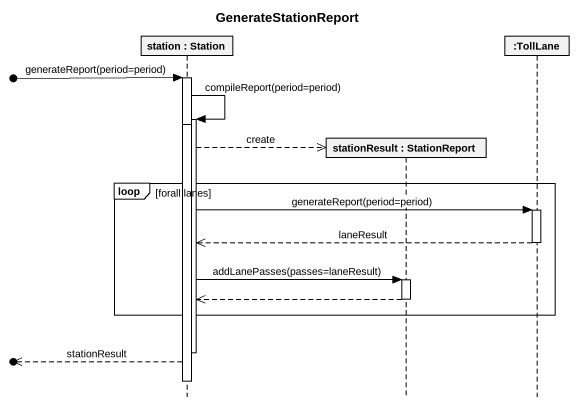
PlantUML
@startuml
title GenerateStationReport
hide footbox
participant "station : Station" as station
participant "stationResult : StationReport" as stationResult
participant ":TollLane" as TollLane

activate station
[o-> station : generateReport(period=period)
activate station
station -> station : compileReport(period=period)
activate station
deactivate station
station -->> stationResult ** : create
loop forall lanes
  station -> TollLane : generateReport(period=period)
  activate TollLane
  TollLane -->> station : laneResult
  deactivate TollLane
  station -> stationResult : addLanePasses(passes=laneResult)
  activate stationResult
  stationResult -->> station
  deactivate stationResult
end
deactivate station
[o<<-- station : stationResult
deactivate station
@enduml
